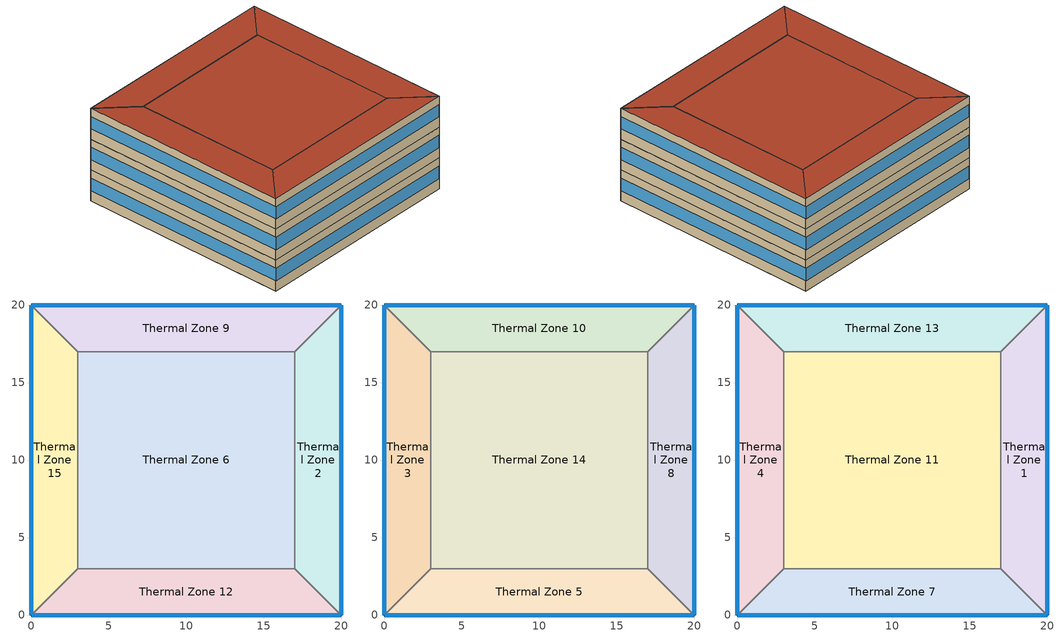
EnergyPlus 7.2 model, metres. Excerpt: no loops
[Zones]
Thermal Zone 6
 floor ground (000_ExtSlabCarpet_4in_ClimateZone 1-8): 3,3 3,17 17,17 17,3 z0
 wall to Thermal Zone 9 (000_Interior Wall): 17,17 3,17 z0:3
 wall to Thermal Zone 15 (000_Interior Wall): 3,17 3,3 z0:3
 wall to Thermal Zone 12 (000_Interior Wall): 3,3 17,3 z0:3
 wall to Thermal Zone 2 (000_Interior Wall): 17,3 17,17 z0:3
Thermal Zone 12
 floor ground (000_ExtSlabCarpet_4in_ClimateZone 1-8): 20,0 0,0 3,3 17,3 z0
 wall outside (ASHRAE_189.1-2009_ExtWall_SteelFrame_ClimateZone 4-8): 0,0 20,0 z0:3
 wall to Thermal Zone 15 (000_Interior Wall): 3,3 0,0 z0:3
 wall to Thermal Zone 2 (000_Interior Wall): 20,0 17,3 z0:3
 window (ASHRAE_189.1-2009_ExtWindow_ClimateZone 4-5): 0.03,0 19.97,0 z1:2.2
Thermal Zone 9
 floor ground (000_ExtSlabCarpet_4in_ClimateZone 1-8): 0,20 20,20 17,17 3,17 z0
 wall outside (ASHRAE_189.1-2009_ExtWall_SteelFrame_ClimateZone 4-8): 20,20 0,20 z0:3
 wall to Thermal Zone 2 (000_Interior Wall): 17,17 20,20 z0:3
 wall to Thermal Zone 15 (000_Interior Wall): 0,20 3,17 z0:3
 window (ASHRAE_189.1-2009_ExtWindow_ClimateZone 4-5): 19.97,20 0.03,20 z1:2.2
Thermal Zone 15
 floor ground (000_ExtSlabCarpet_4in_ClimateZone 1-8): 0,0 0,20 3,17 3,3 z0
 wall outside (ASHRAE_189.1-2009_ExtWall_SteelFrame_ClimateZone 4-8): 0,20 0,0 z0:3
 window (ASHRAE_189.1-2009_ExtWindow_ClimateZone 4-5): 0,19.97 0,0.03 z1:2.2
Thermal Zone 2
 floor ground (000_ExtSlabCarpet_4in_ClimateZone 1-8): 20,20 20,0 17,3 17,17 z0
 wall outside (ASHRAE_189.1-2009_ExtWall_SteelFrame_ClimateZone 4-8): 20,0 20,20 z0:3
 window (ASHRAE_189.1-2009_ExtWindow_ClimateZone 4-5): 20,0.03 20,19.97 z1:2.2
Thermal Zone 14
 floor to Thermal Zone 6 (000_Interior Floor): 3,3 3,17 17,17 17,3 z3
 wall to Thermal Zone 8 (000_Interior Wall): 17,3 17,17 z3:6
 wall to Thermal Zone 5 (000_Interior Wall): 3,3 17,3 z3:6
 wall to Thermal Zone 10 (000_Interior Wall): 17,17 3,17 z3:6
 wall to Thermal Zone 3 (000_Interior Wall): 3,17 3,3 z3:6
Thermal Zone 3
 floor to Thermal Zone 15 (000_Interior Floor): 0,0 0,20 3,17 3,3 z3
 wall outside (ASHRAE_189.1-2009_ExtWall_SteelFrame_ClimateZone 4-8): 0,20 0,0 z3:6
 wall to Thermal Zone 5 (000_Interior Wall): 0,0 3,3 z3:6
 wall to Thermal Zone 10 (000_Interior Wall): 3,17 0,20 z3:6
 window (ASHRAE_189.1-2009_ExtWindow_ClimateZone 4-5): 0,19.97 0,0.03 z4:5.2
Thermal Zone 8
 floor to Thermal Zone 2 (000_Interior Floor): 20,20 20,0 17,3 17,17 z3
 wall outside (ASHRAE_189.1-2009_ExtWall_SteelFrame_ClimateZone 4-8): 20,0 20,20 z3:6
 wall to Thermal Zone 5 (000_Interior Wall): 17,3 20,0 z3:6
 wall to Thermal Zone 10 (000_Interior Wall): 20,20 17,17 z3:6
 window (ASHRAE_189.1-2009_ExtWindow_ClimateZone 4-5): 20,0.03 20,19.97 z4:5.2
Thermal Zone 5
 floor to Thermal Zone 12 (000_Interior Floor): 20,0 0,0 3,3 17,3 z3
 wall outside (ASHRAE_189.1-2009_ExtWall_SteelFrame_ClimateZone 4-8): 0,0 20,0 z3:6
 window (ASHRAE_189.1-2009_ExtWindow_ClimateZone 4-5): 0.03,0 19.97,0 z4:5.2
Thermal Zone 10
 floor to Thermal Zone 9 (000_Interior Floor): 0,20 20,20 17,17 3,17 z3
 wall outside (ASHRAE_189.1-2009_ExtWall_SteelFrame_ClimateZone 4-8): 20,20 0,20 z3:6
 window (ASHRAE_189.1-2009_ExtWindow_ClimateZone 4-5): 19.97,20 0.03,20 z4:5.2
Thermal Zone 7
 floor to Thermal Zone 5 (000_Interior Floor): 20,0 0,0 3,3 17,3 z6
 wall outside (ASHRAE_189.1-2009_ExtWall_SteelFrame_ClimateZone 4-8): 0,0 20,0 z6:9
 wall to Thermal Zone 4 (000_Interior Wall): 3,3 0,0 z6:9
 wall to Thermal Zone 1 (000_Interior Wall): 20,0 17,3 z6:9
 wall to Thermal Zone 11 (000_Interior Wall): 17,3 3,3 z6:9
 window (ASHRAE_189.1-2009_ExtWindow_ClimateZone 4-5): 0.03,0 19.97,0 z7:8.2
 roof outside (ASHRAE_189.1-2009_ExtRoof_IEAD_ClimateZone 2-5): 17,3 3,3 0,0 20,0 z9
Thermal Zone 4
 floor to Thermal Zone 3 (000_Interior Floor): 0,0 0,20 3,17 3,3 z6
 wall outside (ASHRAE_189.1-2009_ExtWall_SteelFrame_ClimateZone 4-8): 0,20 0,0 z6:9
 wall to Thermal Zone 13 (000_Interior Wall): 3,17 0,20 z6:9
 wall to Thermal Zone 11 (000_Interior Wall): 3,3 3,17 z6:9
 window (ASHRAE_189.1-2009_ExtWindow_ClimateZone 4-5): 0,19.97 0,0.03 z7:8.2
 roof outside (ASHRAE_189.1-2009_ExtRoof_IEAD_ClimateZone 2-5): 3,3 3,17 0,20 0,0 z9
Thermal Zone 1
 floor to Thermal Zone 8 (000_Interior Floor): 20,20 20,0 17,3 17,17 z6
 wall outside (ASHRAE_189.1-2009_ExtWall_SteelFrame_ClimateZone 4-8): 20,0 20,20 z6:9
 wall to Thermal Zone 13 (000_Interior Wall): 20,20 17,17 z6:9
 wall to Thermal Zone 11 (000_Interior Wall): 17,17 17,3 z6:9
 window (ASHRAE_189.1-2009_ExtWindow_ClimateZone 4-5): 20,0.03 20,19.97 z7:8.2
 roof outside (ASHRAE_189.1-2009_ExtRoof_IEAD_ClimateZone 2-5): 17,17 17,3 20,0 20,20 z9
Thermal Zone 11
 floor to Thermal Zone 14 (000_Interior Floor): 3,3 3,17 17,17 17,3 z6
 wall to Thermal Zone 13 (000_Interior Wall): 17,17 3,17 z6:9
 roof outside (ASHRAE_189.1-2009_ExtRoof_IEAD_ClimateZone 2-5): 17,3 17,17 3,17 3,3 z9
Thermal Zone 13
 floor to Thermal Zone 10 (000_Interior Floor): 0,20 20,20 17,17 3,17 z6
 wall outside (ASHRAE_189.1-2009_ExtWall_SteelFrame_ClimateZone 4-8): 20,20 0,20 z6:9
 window (ASHRAE_189.1-2009_ExtWindow_ClimateZone 4-5): 19.97,20 0.03,20 z7:8.2
 roof outside (ASHRAE_189.1-2009_ExtRoof_IEAD_ClimateZone 2-5): 3,17 17,17 20,20 0,20 z9
[Site:Location]
San Francisco Intl Ap_CA_USA Design_Conditions: Latitude {deg}=37.62; Longitude {deg}=-122.4; Time Zone {hr}=-8; Elevation {m}=2
[SizingPeriod:DesignDay] Month=8; Day of Month=21; Day Type=SummerDesignDay; Daily Dry-Bulb Temperature Range {deltaC}=8.5; Dry-Bulb Temperature Range Modifier Type=DefaultMultipliers; Barometric Pressure {Pa}=101301; Wind Speed {m/s}=5.9; Wind Direction {deg}=310; Rain Indicator=No; Snow Indicator=No; Daylight Saving Time Indicator=No; Solar Model Indicator=ASHRAETau; ASHRAE Clear Sky Optical Depth for Beam Irradiance (taub)=0.365; ASHRAE Clear Sky Optical Depth for Diffuse Irradiance (taud)=2.435
Name | Maximum Dry-Bulb Temperature {C} | Humidity Condition Type | Wetbulb or DewPoint at Maximum Dry-Bulb {C}
San Francisco Intl Ap Ann Clg 2% Condns WB=>MDB | 22.4 | Wetbulb | 17
San Francisco Intl Ap Ann Clg 1% Condns DB=>MWB | 25.7 | Wetbulb | 16.7
San Francisco Intl Ap Ann Clg 1% Condns DP=>MDB | 19.2 | Dewpoint | 15.3
San Francisco Intl Ap Ann Clg 2% Condns DP=>MDB | 18.7 | Dewpoint | 14.7
[Building]
Building 1
[Material] Thermal Absorptance=0.9
Name | Roughness | Thickness {m} | Conductivity {W/m-K} | Density {kg/m3} | Specific Heat {J/kg-K} | Solar Absorptance | Visible Absorptance
MAT-CC05 4 HW CONCRETE | Rough | 0.1016 | 1.311 | 2240 | 836.8 | 0.7 | 0.7
000_M11 100mm lightweight concrete | MediumRough | 0.1016 | 0.53 | 1280 | 840 | 0.7 | 0.7
1/2IN Gypsum | Smooth | 0.0127 | 0.16 | 784.9 | 830 | 0.92 | 0.92
Roof Insulation [21] | MediumRough | 0.2105 | 0.049 | 265 | 836.8 | 0.7 | 0.7
000_F16 Acoustic tile | MediumSmooth | 0.0191 | 0.06 | 368 | 590 | 0.7 | 0.7
Wall Insulation [39] | MediumRough | 0.1184 | 0.045 | 265 | 836.8 | 0.7 | 0.7
Metal Decking | MediumSmooth | 0.0015 | 45.006 | 7680 | 418.4 | 0.7 | 0.3
000_G01a 19mm gypsum board | MediumSmooth | 0.019 | 0.16 | 800 | 1090 | 0.7 | 0.7
Roof Membrane | VeryRough | 0.0095 | 0.16 | 1121.29 | 1460 | 0.7 | 0.7
[Material:AirGap]
Name | Thermal Resistance {m2-K/W}
000_F05 Ceiling air space resistance | 0.18
000_F04 Wall air space resistance | 0.15
[Material:NoMass] Thermal Absorptance=0.9; Solar Absorptance=0.7
Name | Roughness | Thermal Resistance {m2-K/W} | Visible Absorptance
CP02 CARPET PAD | VeryRough | 0.2165 | 0.8
MAT-SHEATH | Rough | 0.3626 | 0.7
[WindowMaterial:Glazing]
Theoretical Glass [207]: Optical Data Type=SpectralAverage; Thickness {m}=0.003; Solar Transmittance at Normal Incidence=0.3311; Front Side Solar Reflectance at Normal Incidence=0.6189; Back Side Solar Reflectance at Normal Incidence=0.6189; Visible Transmittance at Normal Incidence=0.44; Front Side Visible Reflectance at Normal Incidence=0.51; Back Side Visible Reflectance at Normal Incidence=0.51; Infrared Transmittance at Normal Incidence=0; Front Side Infrared Hemispherical Emissivity=0.9; Back Side Infrared Hemispherical Emissivity=0.9; Conductivity {W/m-K}=0.0133; Dirt Correction Factor for Solar and Visible Transmittance=1; Solar Diffusing=No
[Construction]
000_Interior Floor: 000_F16 Acoustic tile, 000_F05 Ceiling air space resistance, 000_M11 100mm lightweight concrete
ASHRAE_189.1-2009_ExtWindow_ClimateZone 4-5: Theoretical Glass [207]
ASHRAE_189.1-2009_ExtRoof_IEAD_ClimateZone 2-5: Roof Membrane, Roof Insulation [21], Metal Decking
000_ExtSlabCarpet_4in_ClimateZone 1-8: MAT-CC05 4 HW CONCRETE, CP02 CARPET PAD
ASHRAE_189.1-2009_ExtWall_SteelFrame_ClimateZone 4-8: MAT-SHEATH, Wall Insulation [39], 1/2IN Gypsum
000_Interior Wall: 000_G01a 19mm gypsum board, 000_F04 Wall air space resistance, 000_G01a 19mm gypsum board
[AvailabilityManager:Scheduled]
Name | Schedule
AvailabilityManager:Scheduled {715d10af-b643-4331-bdaf-59fb8c2bc385} | Schedule:Compact {1ab452ba-2e6c-4309-b3ec-2d517261a23e}
AvailabilityManager:Scheduled {514a9cff-52d8-4dbc-b801-7ba02afeb24d} | Schedule:Compact {1a20c015-5db4-42a0-81b8-4c15199dde10}
[Zone]
Thermal Zone 14; Thermal Zone 6; Thermal Zone 7; Thermal Zone 12; Thermal Zone 4; Thermal Zone 3; Thermal Zone 9; Thermal Zone 8; Thermal Zone 1; Thermal Zone 15; Thermal Zone 2; Thermal Zone 11; Thermal Zone 5; Thermal Zone 10; Thermal Zone 13
[Schedule:Compact]
Schedule:Compact {1ab452ba-2e6c-4309-b3ec-2d517261a23e}; Schedule:Compact {1a20c015-5db4-42a0-81b8-4c15199dde10}: Through: 12/31, For: AllDays, Until: 24:00, 1
